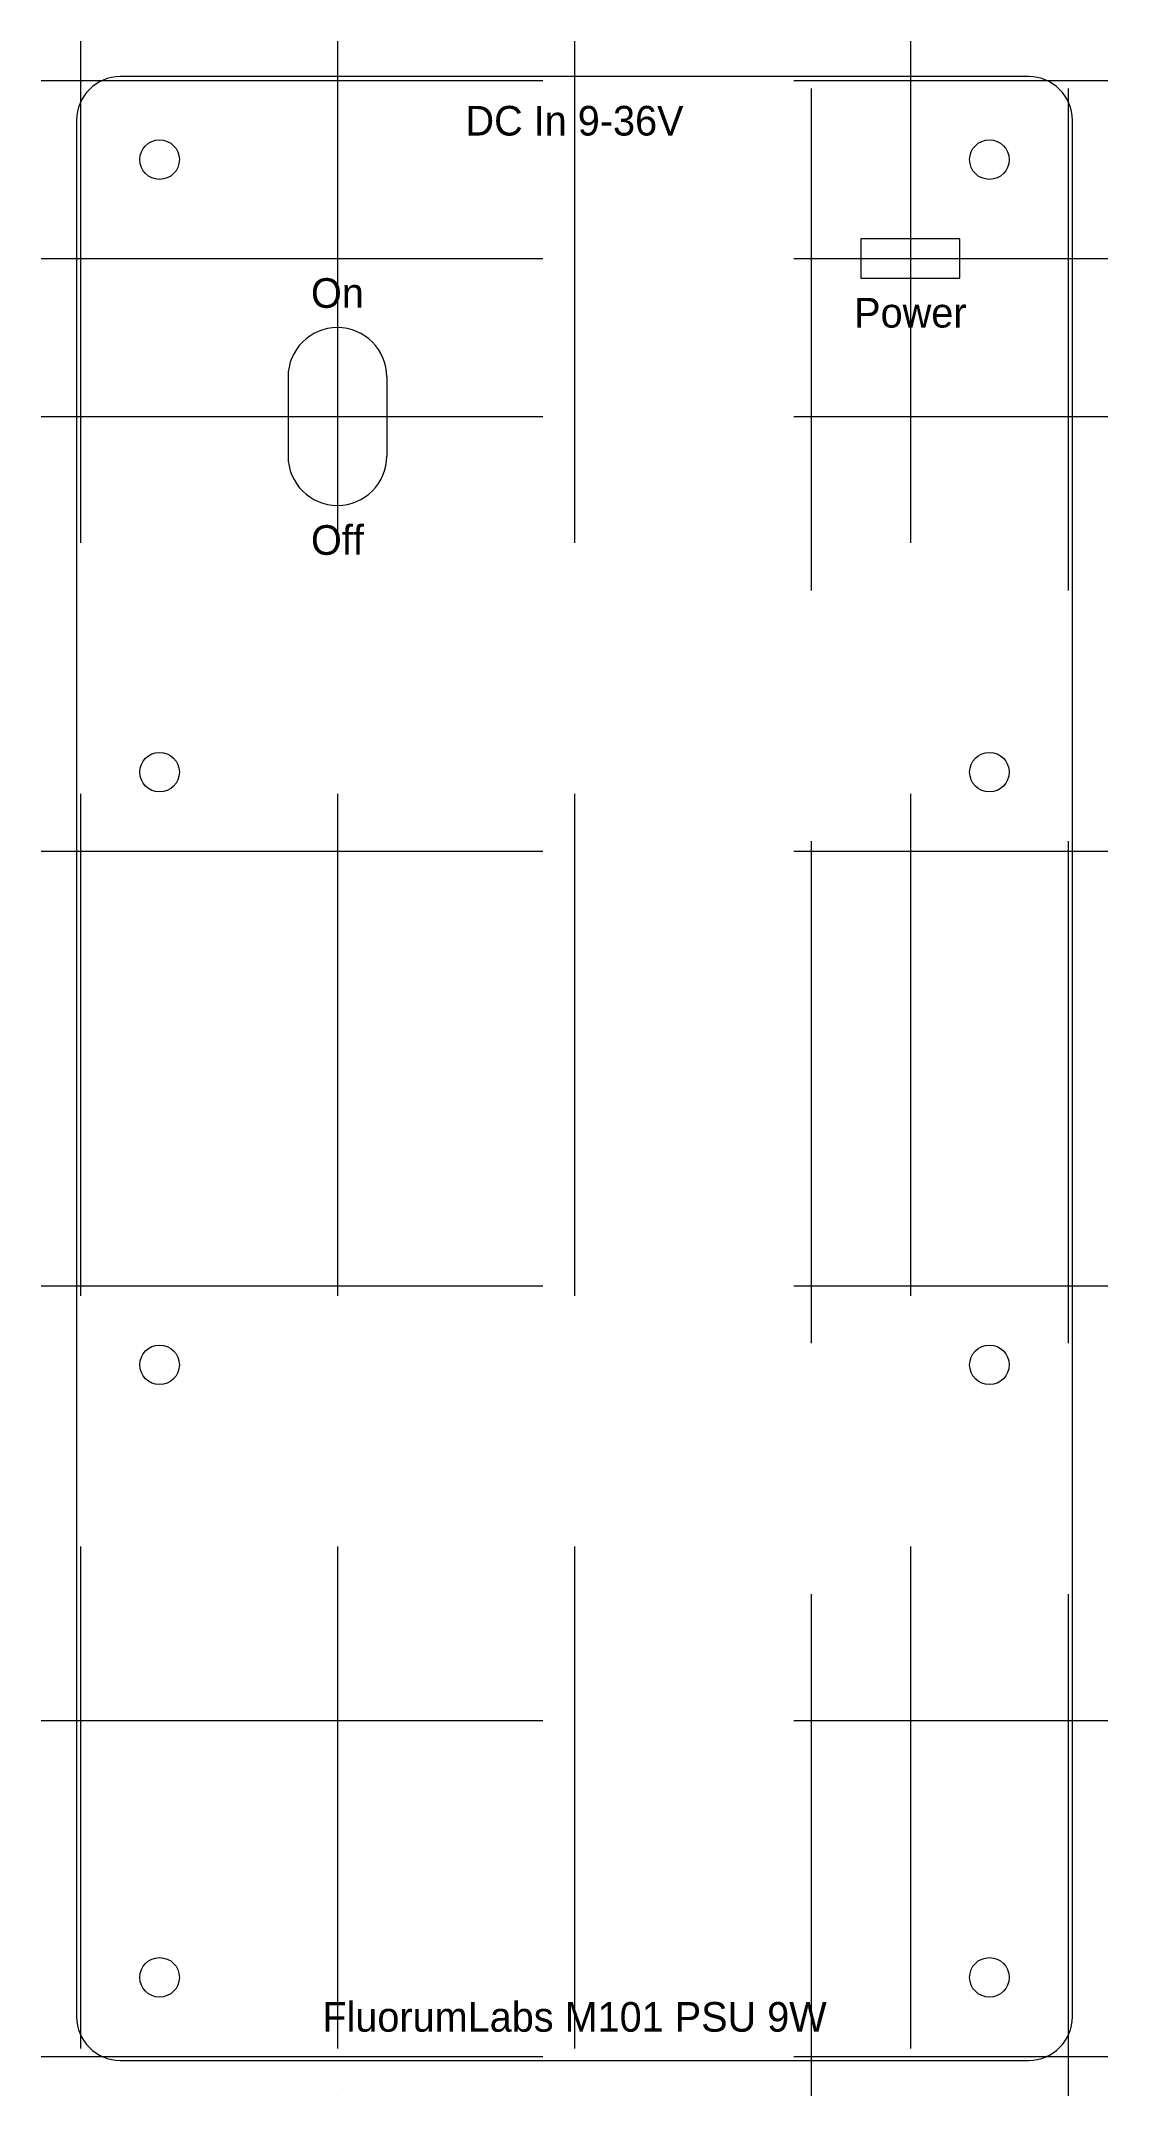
# Model space of a CAD drawing. Header units: millimetres. Extents: x -2 to 52, y -2 to 102.
import ezdxf
from ezdxf.enums import TextEntityAlignment as Align

# ---------------------------------------------------------------- set-up
doc = ezdxf.new("R2010")
doc.units = ezdxf.units.MM
doc.linetypes.add('DASHEDX2', pattern=[38.1, 25.4, -12.7])
for name, color, linetype, lineweight, true_color in [('Cut', 5, 'CONTINUOUS', 5, 0x0000ff), ('Fill', 7, 'CONTINUOUS', 20, 0x000000), ('Guide Panel', 94, 'DASHEDX2', 5, 0x008000)]:
    doc.layers.add(name, color=color, linetype=linetype, lineweight=lineweight, true_color=true_color)
doc.styles.add('textstyle3', font='')
doc.styles.add('textstyle4', font='')
doc.styles.add('textstyle5', font='')
doc.styles.add('textstyle6', font='')
doc.styles.add('textstyle7', font='')
doc.styles.get('textstyle3').set_extended_font_data('Ubuntu')
doc.styles.get('textstyle4').set_extended_font_data('Ubuntu')
doc.styles.get('textstyle5').set_extended_font_data('Ubuntu')
doc.styles.get('textstyle6').set_extended_font_data('Ubuntu')
doc.styles.get('textstyle7').set_extended_font_data('Ubuntu')

msp = doc.modelspace()

# ---------------------------------------------------------------- linework, layer by layer
at = {"layer": 'Cut'}
for p, q in [((48, 100.2), (2, 100.2)), ((-0.2, 98), (-0.2, 2)), ((50.2, 2), (50.2, 98)), ((44.5, 92), (39.5, 92)), ((39.5, 92), (39.5, 90)), ((44.5, 90), (44.5, 92)), ((39.5, 90), (44.5, 90)), ((10.5, 85), (10.5, 81)), ((15.5, 85), (15.5, 81)), ((2, -0.2), (48, -0.2))]:
    msp.add_line(p, q, dxfattribs=at)
for centre in [(4, 96), (46, 96), (4, 65), (46, 65), (4, 35), (46, 35), (4, 4), (46, 4)]:
    msp.add_circle(centre, 1, dxfattribs=at)
for centre, radius, start, end in [((2, 98), 2.2, 90, 180), ((48, 98), 2.2, 0, 90), ((13, 85), 2.5, 0, 180), ((13, 81), 2.5, 180, 0), ((2, 2), 2.2, 180, 270), ((48, 2), 2.2, 270, 0)]:
    msp.add_arc(centre, radius, start, end, dxfattribs=at)
at = {"layer": 'Guide Panel'}
for p, q in [((0, 102), (0, -2)), ((13, 102), (13, -2)), ((25, 102), (25, -2)), ((37, -2), (37, 102)), ((42, 102), (42, -2)), ((50, -2), (50, 102)), ((-2, 100), (52, 100)), ((-2, 91), (52, 91)), ((-2, 83), (52, 83)), ((-2, 61), (52, 61)), ((-2, 39), (52, 39)), ((-2, 17), (52, 17)), ((-2, 0), (52, 0)), ((13, -2), (13, -2))]:
    msp.add_line(p, q, dxfattribs=at)

# ---------------------------------------------------------------- texts
at = {"layer": 'Fill'}
for s, style, p in [('DC In 9-36V', 'textstyle5', (25, 97.97)), ('FluorumLabs M101 PSU 9W', 'textstyle4', (25, 2))]:
    msp.add_text(s, height=1.5, dxfattribs=dict(at, style=style)).set_placement(p, align=Align.MIDDLE_CENTER)
at = {"layer": 'Fill', "style": 'textstyle6'}
msp.add_text('On', height=1.5, dxfattribs=at).set_placement((13, 88.5), align=Align.CENTER)
at = {"layer": 'Fill'}
for s, style, p in [('Power', 'textstyle3', (42, 89)), ('Off', 'textstyle7', (13, 77.5))]:
    msp.add_text(s, height=1.5, dxfattribs=dict(at, style=style)).set_placement(p, align=Align.TOP_CENTER)

doc.saveas('drawing.dxf')
